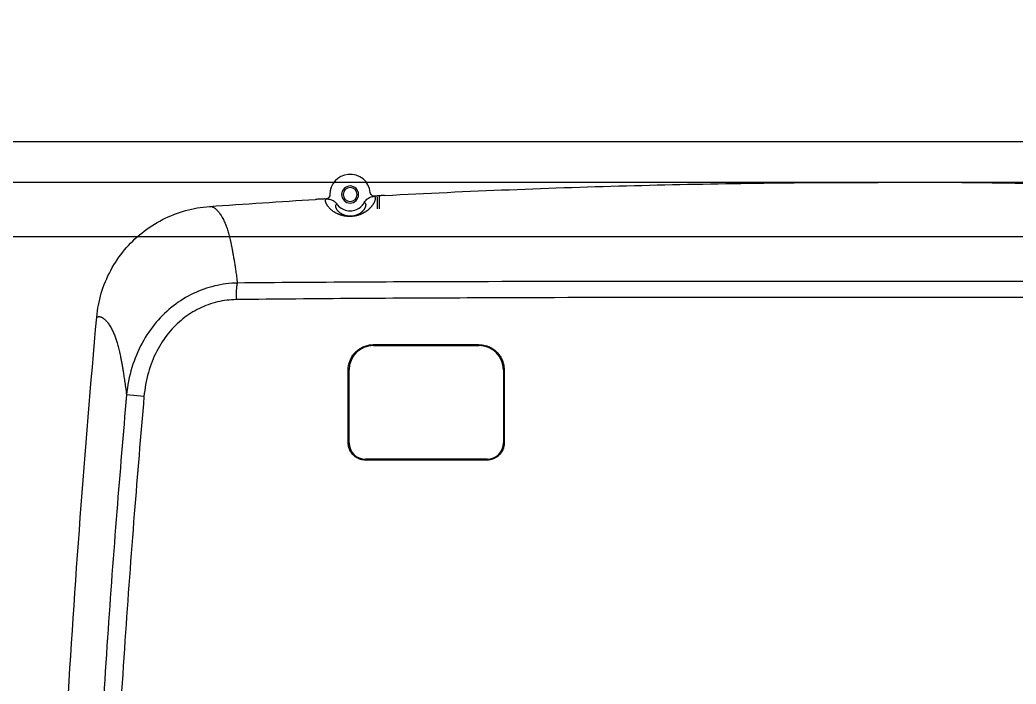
# Model space of a CAD drawing. Header units: millimetres. Extents: x 238075 to 303070, y -258150 to -205841.
# Drawn here: x 249551.3 to 249796.6, y -238874.8 to -238711.2 of the extents above; entities that cross this region are included whole.
import ezdxf

# ---------------------------------------------------------------- set-up
doc = ezdxf.new("R2010")
doc.units = ezdxf.units.MM
doc.header["$LTSCALE"] = 200
for name, color, linetype in [('L4', 4, 'Continuous'), ('아파트', 253, 'Continuous'), ('헤드반경1', 1, 'Continuous')]:
    doc.layers.add(name, color=color, linetype=linetype)

# ---------------------------------------------------------------- blocks, each defined once
blk = doc.blocks.new('A$C221D5E5E')
at = {"layer": '헤드반경1'}
blk.add_circle((0, 0), 2600, dxfattribs=at)

msp = doc.modelspace()

# ---------------------------------------------------------------- linework, layer by layer
at = {"layer": 'L4'}
for p, q in [((250822.64, -238741.22), (249402.64, -238741.22)), ((250812.64, -238751.22), (249412.64, -238751.22)), ((250787.64, -238751.22), (249437.64, -238751.22)), ((249626.78, -238755.32), (249626.7, -238755.32)), ((249627.64, -238754.22), (249627.64, -238754.32)), ((249638.66, -238754.64), (249638.58, -238754.65)), ((249638.66, -238754.63), (249638.66, -238754.62)), ((249639.34, -238757.76), (249639.34, -238754.75)), ((249639.84, -238757.78), (249639.84, -238754.72)), ((250787.64, -238764.62), (249437.64, -238764.62)), ((249638.37, -238791.19), (249664.37, -238791.19)), ((249638.39, -238791.4), (249664.39, -238791.4)), ((249632.39, -238815.4), (249632.39, -238797.4)), ((249670.39, -238797.4), (249670.39, -238815.4)), ((249581.88, -238803.94), (249577.58, -238803.56)), ((249666.37, -238819.61), (249636.37, -238819.61)), ((249666.39, -238819.4), (249636.39, -238819.4))]:
    msp.add_line(p, q, dxfattribs=at)
for points in [[(249632.15, -238749.25), (249629.59, -238749.5), (249627.64, -238751.65), (249627.64, -238754.22)], [(249637.61, -238753.74), (249637.35, -238750.99), (249634.9, -238748.98), (249632.15, -238749.25)], [(249632.64, -238752.12), (249631.48, -238752.12), (249630.54, -238753.06), (249630.54, -238754.22)], [(249632.64, -238752.52), (249631.7, -238752.52), (249630.94, -238753.28), (249630.94, -238754.22)], [(249634.74, -238754.22), (249634.74, -238753.06), (249633.8, -238752.12), (249632.64, -238752.12)], [(249634.34, -238754.22), (249634.34, -238753.28), (249633.58, -238752.52), (249632.64, -238752.52)], [(249641.13, -238754.45), (249661.62, -238753.36), (249682.12, -238752.55), (249702.63, -238752.01)], [(249702.63, -238752.01), (249722.63, -238751.49), (249742.63, -238751.22), (249762.64, -238751.22)], [(249822.65, -238752.01), (249802.65, -238751.49), (249782.64, -238751.22), (249762.64, -238751.22)], [(249625.3, -238755.35), (249625.25, -238755.36), (249625.19, -238755.36), (249625.14, -238755.36)], [(249625.45, -238755.35), (249625.4, -238755.35), (249625.35, -238755.35), (249625.3, -238755.35)], [(249625.6, -238755.36), (249625.55, -238755.35), (249625.5, -238755.35), (249625.45, -238755.35)], [(249625.75, -238755.35), (249625.7, -238755.35), (249625.65, -238755.36), (249625.6, -238755.36)], [(249626.11, -238755.33), (249625.99, -238755.34), (249625.87, -238755.34), (249625.75, -238755.35)], [(249626.6, -238755.3), (249626.44, -238755.31), (249626.28, -238755.32), (249626.11, -238755.33)], [(249626.68, -238755.39), (249626.71, -238755.36), (249626.74, -238755.34), (249626.78, -238755.32)], [(249627.17, -238755.17), (249627.03, -238755.26), (249626.86, -238755.31), (249626.7, -238755.32)], [(249626.78, -238755.32), (249627.11, -238755.3), (249627.45, -238755.33), (249627.78, -238755.43)], [(249627.51, -238754.81), (249627.43, -238754.96), (249627.31, -238755.08), (249627.17, -238755.17)], [(249627.64, -238754.32), (249627.64, -238754.49), (249627.59, -238754.66), (249627.51, -238754.81)], [(249630.54, -238754.22), (249630.54, -238755.38), (249631.48, -238756.32), (249632.64, -238756.32)], [(249630.94, -238754.22), (249630.94, -238755.16), (249631.7, -238755.92), (249632.64, -238755.92)], [(249632.64, -238756.32), (249633.8, -238756.32), (249634.74, -238755.38), (249634.74, -238754.22)], [(249632.64, -238755.92), (249633.58, -238755.92), (249634.34, -238755.16), (249634.34, -238754.22)], [(249636.75, -238755.4), (249637, -238755.18), (249637.29, -238755), (249637.61, -238754.87)], [(249637.79, -238754.21), (249637.69, -238754.07), (249637.63, -238753.91), (249637.61, -238753.74)], [(249637.61, -238754.87), (249637.92, -238754.74), (249638.25, -238754.66), (249638.58, -238754.65)], [(249638.17, -238754.54), (249638.02, -238754.47), (249637.88, -238754.35), (249637.79, -238754.21)], [(249638.66, -238754.64), (249638.5, -238754.65), (249638.32, -238754.62), (249638.17, -238754.54)], [(249638.58, -238754.65), (249638.62, -238754.66), (249638.66, -238754.68), (249638.69, -238754.7)], [(249639.16, -238754.59), (249639, -238754.6), (249638.84, -238754.61), (249638.67, -238754.61)], [(249638.69, -238754.7), (249638.71, -238754.73), (249638.74, -238754.75), (249638.76, -238754.78)], [(249638.76, -238754.78), (249638.78, -238754.81), (249638.79, -238754.85), (249638.8, -238754.88)], [(249638.8, -238754.88), (249638.82, -238754.92), (249638.83, -238754.96), (249638.83, -238755)], [(249638.83, -238755.28), (249638.83, -238755.34), (249638.82, -238755.41), (249638.8, -238755.46)], [(249638.83, -238755), (249638.84, -238755.04), (249638.84, -238755.08), (249638.84, -238755.13)], [(249638.84, -238755.13), (249638.84, -238755.18), (249638.84, -238755.23), (249638.83, -238755.28)], [(249639.52, -238754.57), (249639.4, -238754.57), (249639.28, -238754.58), (249639.16, -238754.59)], [(249639.67, -238754.56), (249639.62, -238754.56), (249639.57, -238754.56), (249639.52, -238754.57)], [(249639.81, -238754.53), (249639.76, -238754.54), (249639.72, -238754.55), (249639.67, -238754.56)], [(249639.83, -238754.53), (249639.82, -238754.53), (249639.82, -238754.53), (249639.81, -238754.53)], [(249639.98, -238754.52), (249639.93, -238754.52), (249639.88, -238754.53), (249639.83, -238754.53)], [(249640.13, -238754.51), (249640.08, -238754.51), (249640.03, -238754.51), (249639.98, -238754.52)], [(249640.28, -238754.5), (249640.23, -238754.5), (249640.18, -238754.51), (249640.13, -238754.51)], [(249640.64, -238754.48), (249640.52, -238754.49), (249640.4, -238754.49), (249640.28, -238754.5)], [(249641.13, -238754.45), (249640.97, -238754.46), (249640.8, -238754.47), (249640.64, -238754.48)], [(249592.09, -238758.18), (249594.02, -238757.64), (249595.99, -238757.3), (249597.98, -238757.16)], [(249597.98, -238757.16), (249606.7, -238756.53), (249615.42, -238755.95), (249624.14, -238755.42)], [(249597.98, -238757.16), (249598.03, -238757.15), (249598.08, -238757.15), (249598.13, -238757.15)], [(249598.13, -238757.15), (249598.18, -238757.15), (249598.23, -238757.15), (249598.28, -238757.15)], [(249598.28, -238757.15), (249598.33, -238757.15), (249598.38, -238757.16), (249598.44, -238757.16)], [(249598.44, -238757.16), (249598.49, -238757.17), (249598.55, -238757.18), (249598.6, -238757.2)], [(249598.6, -238757.2), (249598.64, -238757.21), (249598.67, -238757.22), (249598.7, -238757.23)], [(249598.7, -238757.23), (249598.73, -238757.24), (249598.77, -238757.26), (249598.8, -238757.27)], [(249598.8, -238757.27), (249598.84, -238757.29), (249598.88, -238757.31), (249598.92, -238757.33)], [(249598.92, -238757.33), (249598.97, -238757.36), (249599.02, -238757.38), (249599.07, -238757.41)], [(249599.07, -238757.41), (249599.13, -238757.45), (249599.18, -238757.49), (249599.24, -238757.53)], [(249599.24, -238757.53), (249599.31, -238757.58), (249599.38, -238757.64), (249599.45, -238757.69)], [(249599.45, -238757.69), (249599.53, -238757.76), (249599.6, -238757.83), (249599.68, -238757.9)], [(249624.63, -238755.39), (249624.47, -238755.4), (249624.31, -238755.41), (249624.14, -238755.42)], [(249625, -238755.37), (249624.88, -238755.38), (249624.75, -238755.39), (249624.63, -238755.39)], [(249625.14, -238755.36), (249625.1, -238755.36), (249625.05, -238755.37), (249625, -238755.37)], [(249626.57, -238755.76), (249626.57, -238755.71), (249626.57, -238755.66), (249626.58, -238755.62)], [(249626.59, -238755.93), (249626.58, -238755.87), (249626.58, -238755.82), (249626.57, -238755.76)], [(249626.58, -238755.62), (249626.58, -238755.57), (249626.6, -238755.53), (249626.61, -238755.49)], [(249626.64, -238756.11), (249626.62, -238756.05), (249626.6, -238755.99), (249626.59, -238755.93)], [(249626.61, -238755.49), (249626.63, -238755.45), (249626.65, -238755.42), (249626.68, -238755.39)], [(249626.71, -238756.3), (249626.68, -238756.23), (249626.66, -238756.17), (249626.64, -238756.11)], [(249626.79, -238756.49), (249626.76, -238756.43), (249626.73, -238756.36), (249626.71, -238756.3)], [(249626.9, -238756.7), (249626.86, -238756.63), (249626.83, -238756.56), (249626.79, -238756.49)], [(249627.02, -238756.9), (249626.98, -238756.83), (249626.94, -238756.76), (249626.9, -238756.7)], [(249627.16, -238757.09), (249627.11, -238757.03), (249627.07, -238756.96), (249627.02, -238756.9)], [(249627.3, -238757.28), (249627.25, -238757.22), (249627.2, -238757.15), (249627.16, -238757.09)], [(249627.46, -238757.46), (249627.4, -238757.4), (249627.35, -238757.34), (249627.3, -238757.28)], [(249627.62, -238757.64), (249627.56, -238757.58), (249627.51, -238757.52), (249627.46, -238757.46)], [(249627.79, -238757.8), (249627.73, -238757.75), (249627.68, -238757.69), (249627.62, -238757.64)], [(249627.78, -238755.43), (249628.1, -238755.52), (249628.41, -238755.67), (249628.69, -238755.86)], [(249627.96, -238757.96), (249627.9, -238757.91), (249627.85, -238757.86), (249627.79, -238757.8)], [(249628.69, -238755.86), (249628.96, -238756.05), (249629.2, -238756.29), (249629.39, -238756.56)], [(249629.11, -238757.04), (249629.12, -238757), (249629.12, -238756.96), (249629.13, -238756.93)], [(249629.12, -238757.17), (249629.11, -238757.13), (249629.11, -238757.09), (249629.11, -238757.04)], [(249629.14, -238757.31), (249629.13, -238757.26), (249629.12, -238757.22), (249629.12, -238757.17)], [(249629.13, -238756.93), (249629.14, -238756.89), (249629.15, -238756.85), (249629.16, -238756.82)], [(249629.17, -238757.44), (249629.16, -238757.4), (249629.14, -238757.35), (249629.14, -238757.31)], [(249629.16, -238756.82), (249629.18, -238756.78), (249629.19, -238756.75), (249629.22, -238756.72)], [(249629.22, -238757.58), (249629.2, -238757.54), (249629.18, -238757.49), (249629.17, -238757.44)], [(249629.22, -238756.72), (249629.24, -238756.69), (249629.26, -238756.66), (249629.29, -238756.63)], [(249629.28, -238757.72), (249629.26, -238757.67), (249629.24, -238757.63), (249629.22, -238757.58)], [(249629.35, -238757.85), (249629.32, -238757.81), (249629.3, -238757.76), (249629.28, -238757.72)], [(249629.29, -238756.63), (249629.32, -238756.6), (249629.36, -238756.58), (249629.39, -238756.56)], [(249629.39, -238756.56), (249629.52, -238756.73), (249629.66, -238756.9), (249629.81, -238757.05)], [(249629.81, -238757.05), (249630.18, -238757.42), (249630.62, -238757.72), (249631.11, -238757.92)], [(249634.17, -238757.92), (249634.65, -238757.72), (249635.1, -238757.42), (249635.47, -238757.05)], [(249635.47, -238757.05), (249635.73, -238756.79), (249635.95, -238756.49), (249636.13, -238756.18)], [(249636.15, -238757.78), (249636.13, -238757.82), (249636.1, -238757.86), (249636.07, -238757.9)], [(249636.13, -238756.18), (249636.29, -238755.89), (249636.5, -238755.62), (249636.75, -238755.4)], [(249636.13, -238756.18), (249636.16, -238756.19), (249636.2, -238756.21), (249636.23, -238756.23)], [(249636.22, -238757.65), (249636.2, -238757.69), (249636.18, -238757.74), (249636.15, -238757.78)], [(249636.29, -238757.52), (249636.27, -238757.56), (249636.25, -238757.61), (249636.22, -238757.65)], [(249636.23, -238756.23), (249636.26, -238756.25), (249636.29, -238756.27), (249636.31, -238756.3)], [(249636.35, -238757.38), (249636.33, -238757.43), (249636.31, -238757.47), (249636.29, -238757.52)], [(249636.31, -238756.3), (249636.33, -238756.32), (249636.35, -238756.35), (249636.37, -238756.38)], [(249636.4, -238757.24), (249636.38, -238757.28), (249636.37, -238757.33), (249636.35, -238757.38)], [(249636.37, -238756.38), (249636.39, -238756.4), (249636.4, -238756.43), (249636.41, -238756.46)], [(249636.44, -238757.08), (249636.43, -238757.13), (249636.41, -238757.18), (249636.4, -238757.24)], [(249636.41, -238756.46), (249636.43, -238756.49), (249636.44, -238756.52), (249636.45, -238756.55)], [(249636.46, -238756.93), (249636.46, -238756.98), (249636.45, -238757.03), (249636.44, -238757.08)], [(249636.45, -238756.55), (249636.45, -238756.59), (249636.46, -238756.63), (249636.47, -238756.66)], [(249636.47, -238756.79), (249636.47, -238756.83), (249636.47, -238756.88), (249636.46, -238756.93)], [(249636.47, -238756.66), (249636.47, -238756.7), (249636.47, -238756.75), (249636.47, -238756.79)], [(249637.36, -238757.76), (249637.31, -238757.81), (249637.26, -238757.85), (249637.21, -238757.9)], [(249637.51, -238757.61), (249637.46, -238757.66), (249637.41, -238757.71), (249637.36, -238757.76)], [(249637.66, -238757.46), (249637.61, -238757.51), (249637.56, -238757.56), (249637.51, -238757.61)], [(249637.81, -238757.29), (249637.76, -238757.35), (249637.71, -238757.4), (249637.66, -238757.46)], [(249637.95, -238757.12), (249637.91, -238757.17), (249637.86, -238757.23), (249637.81, -238757.29)], [(249638.1, -238756.93), (249638.05, -238756.99), (249638, -238757.06), (249637.95, -238757.12)], [(249638.23, -238756.74), (249638.19, -238756.81), (249638.14, -238756.87), (249638.1, -238756.93)], [(249638.35, -238756.54), (249638.31, -238756.61), (249638.27, -238756.68), (249638.23, -238756.74)], [(249638.47, -238756.34), (249638.43, -238756.41), (249638.39, -238756.48), (249638.35, -238756.54)], [(249638.58, -238756.12), (249638.54, -238756.2), (249638.51, -238756.27), (249638.47, -238756.34)], [(249638.67, -238755.9), (249638.64, -238755.97), (249638.61, -238756.05), (249638.58, -238756.12)], [(249638.75, -238755.67), (249638.73, -238755.75), (249638.7, -238755.82), (249638.67, -238755.9)], [(249638.8, -238755.46), (249638.79, -238755.53), (249638.77, -238755.6), (249638.75, -238755.67)], [(249586.42, -238760.4), (249588.23, -238759.47), (249590.13, -238758.72), (249592.09, -238758.18)], [(249599.68, -238757.9), (249599.76, -238757.98), (249599.85, -238758.07), (249599.93, -238758.15)], [(249599.93, -238758.15), (249600.01, -238758.25), (249600.1, -238758.34), (249600.18, -238758.44)], [(249600.18, -238758.44), (249600.27, -238758.54), (249600.36, -238758.65), (249600.44, -238758.76)], [(249600.44, -238758.76), (249600.54, -238758.89), (249600.63, -238759.01), (249600.71, -238759.14)], [(249600.71, -238759.14), (249600.81, -238759.29), (249600.91, -238759.44), (249601, -238759.59)], [(249601, -238759.59), (249601.1, -238759.76), (249601.2, -238759.94), (249601.29, -238760.11)], [(249601.29, -238760.11), (249601.39, -238760.29), (249601.48, -238760.48), (249601.57, -238760.66)], [(249628.14, -238758.11), (249628.08, -238758.06), (249628.02, -238758.01), (249627.96, -238757.96)], [(249628.32, -238758.25), (249628.26, -238758.21), (249628.2, -238758.16), (249628.14, -238758.11)], [(249628.5, -238758.38), (249628.44, -238758.34), (249628.38, -238758.3), (249628.32, -238758.25)], [(249628.69, -238758.51), (249628.63, -238758.47), (249628.57, -238758.43), (249628.5, -238758.38)], [(249628.87, -238758.62), (249628.81, -238758.59), (249628.75, -238758.55), (249628.69, -238758.51)], [(249629.06, -238758.73), (249628.99, -238758.7), (249628.93, -238758.66), (249628.87, -238758.62)], [(249629.24, -238758.83), (249629.18, -238758.8), (249629.12, -238758.76), (249629.06, -238758.73)], [(249629.43, -238758.92), (249629.36, -238758.89), (249629.3, -238758.86), (249629.24, -238758.83)], [(249629.43, -238757.98), (249629.4, -238757.94), (249629.37, -238757.89), (249629.35, -238757.85)], [(249629.51, -238758.1), (249629.48, -238758.06), (249629.45, -238758.02), (249629.43, -238757.98)], [(249629.61, -238759.01), (249629.55, -238758.98), (249629.49, -238758.95), (249629.43, -238758.92)], [(249629.61, -238758.22), (249629.57, -238758.18), (249629.54, -238758.14), (249629.51, -238758.1)], [(249629.71, -238758.34), (249629.67, -238758.3), (249629.64, -238758.26), (249629.61, -238758.22)], [(249629.8, -238759.09), (249629.74, -238759.06), (249629.68, -238759.04), (249629.61, -238759.01)], [(249629.81, -238758.45), (249629.77, -238758.41), (249629.74, -238758.37), (249629.71, -238758.34)], [(249630, -238759.17), (249629.93, -238759.14), (249629.87, -238759.12), (249629.8, -238759.09)], [(249629.92, -238758.55), (249629.88, -238758.51), (249629.84, -238758.48), (249629.81, -238758.45)], [(249630.02, -238758.64), (249629.99, -238758.61), (249629.95, -238758.58), (249629.92, -238758.55)], [(249630.2, -238759.24), (249630.13, -238759.22), (249630.06, -238759.19), (249630, -238759.17)], [(249630.14, -238758.73), (249630.1, -238758.7), (249630.06, -238758.67), (249630.02, -238758.64)], [(249630.25, -238758.82), (249630.21, -238758.79), (249630.17, -238758.76), (249630.14, -238758.73)], [(249630.4, -238759.3), (249630.33, -238759.28), (249630.26, -238759.26), (249630.2, -238759.24)], [(249630.36, -238758.9), (249630.32, -238758.87), (249630.29, -238758.84), (249630.25, -238758.82)], [(249630.48, -238758.97), (249630.44, -238758.94), (249630.4, -238758.92), (249630.36, -238758.9)], [(249630.6, -238759.36), (249630.53, -238759.34), (249630.46, -238759.32), (249630.4, -238759.3)], [(249630.59, -238759.04), (249630.55, -238759.01), (249630.51, -238758.99), (249630.48, -238758.97)], [(249630.7, -238759.1), (249630.67, -238759.08), (249630.63, -238759.06), (249630.59, -238759.04)], [(249630.8, -238759.41), (249630.73, -238759.4), (249630.66, -238759.38), (249630.6, -238759.36)], [(249630.82, -238759.16), (249630.78, -238759.14), (249630.74, -238759.12), (249630.7, -238759.1)], [(249631, -238759.46), (249630.93, -238759.45), (249630.86, -238759.43), (249630.8, -238759.41)], [(249630.94, -238759.21), (249630.9, -238759.19), (249630.86, -238759.18), (249630.82, -238759.16)], [(249631.06, -238759.26), (249631.02, -238759.25), (249630.98, -238759.23), (249630.94, -238759.21)], [(249631.19, -238759.5), (249631.13, -238759.49), (249631.06, -238759.47), (249631, -238759.46)], [(249631.19, -238759.31), (249631.15, -238759.3), (249631.1, -238759.28), (249631.06, -238759.26)], [(249631.11, -238757.92), (249631.59, -238758.12), (249632.11, -238758.22), (249632.64, -238758.22)], [(249631.32, -238759.36), (249631.27, -238759.34), (249631.23, -238759.33), (249631.19, -238759.31)], [(249631.39, -238759.53), (249631.32, -238759.52), (249631.26, -238759.51), (249631.19, -238759.5)], [(249631.44, -238759.4), (249631.4, -238759.38), (249631.36, -238759.37), (249631.32, -238759.36)], [(249631.58, -238759.56), (249631.52, -238759.55), (249631.45, -238759.54), (249631.39, -238759.53)], [(249631.57, -238759.43), (249631.53, -238759.42), (249631.49, -238759.41), (249631.44, -238759.4)], [(249631.7, -238759.46), (249631.65, -238759.45), (249631.61, -238759.44), (249631.57, -238759.43)], [(249631.78, -238759.59), (249631.71, -238759.58), (249631.65, -238759.57), (249631.58, -238759.56)], [(249631.82, -238759.49), (249631.78, -238759.48), (249631.74, -238759.47), (249631.7, -238759.46)], [(249631.97, -238759.6), (249631.9, -238759.6), (249631.84, -238759.59), (249631.78, -238759.59)], [(249631.95, -238759.52), (249631.9, -238759.51), (249631.86, -238759.5), (249631.82, -238759.49)], [(249632.07, -238759.53), (249632.03, -238759.53), (249631.99, -238759.52), (249631.95, -238759.52)], [(249632.16, -238759.62), (249632.1, -238759.61), (249632.03, -238759.61), (249631.97, -238759.6)], [(249632.19, -238759.55), (249632.15, -238759.55), (249632.11, -238759.54), (249632.07, -238759.53)], [(249632.35, -238759.62), (249632.29, -238759.62), (249632.22, -238759.62), (249632.16, -238759.62)], [(249632.32, -238759.56), (249632.28, -238759.56), (249632.24, -238759.56), (249632.19, -238759.55)], [(249632.44, -238759.57), (249632.4, -238759.57), (249632.36, -238759.57), (249632.32, -238759.56)], [(249632.54, -238759.62), (249632.48, -238759.63), (249632.41, -238759.62), (249632.35, -238759.62)], [(249632.56, -238759.58), (249632.52, -238759.58), (249632.48, -238759.57), (249632.44, -238759.57)], [(249632.72, -238759.62), (249632.66, -238759.62), (249632.6, -238759.62), (249632.54, -238759.62)], [(249632.68, -238759.58), (249632.64, -238759.58), (249632.6, -238759.58), (249632.56, -238759.58)], [(249632.64, -238758.22), (249633.16, -238758.22), (249633.68, -238758.12), (249634.17, -238757.92)], [(249632.8, -238759.58), (249632.76, -238759.58), (249632.72, -238759.58), (249632.68, -238759.58)], [(249632.9, -238759.62), (249632.84, -238759.62), (249632.78, -238759.62), (249632.72, -238759.62)], [(249632.91, -238759.57), (249632.87, -238759.58), (249632.84, -238759.58), (249632.8, -238759.58)], [(249633.06, -238759.61), (249633, -238759.61), (249632.95, -238759.61), (249632.9, -238759.62)], [(249633.01, -238759.57), (249632.98, -238759.57), (249632.94, -238759.57), (249632.91, -238759.57)], [(249633.11, -238759.56), (249633.08, -238759.56), (249633.05, -238759.56), (249633.01, -238759.57)], [(249633.21, -238759.59), (249633.16, -238759.6), (249633.11, -238759.6), (249633.06, -238759.61)], [(249633.2, -238759.55), (249633.17, -238759.55), (249633.14, -238759.56), (249633.11, -238759.56)], [(249633.29, -238759.54), (249633.26, -238759.54), (249633.23, -238759.55), (249633.2, -238759.55)], [(249633.35, -238759.58), (249633.3, -238759.58), (249633.25, -238759.59), (249633.21, -238759.59)], [(249633.38, -238759.52), (249633.35, -238759.53), (249633.32, -238759.53), (249633.29, -238759.54)], [(249633.48, -238759.56), (249633.44, -238759.57), (249633.39, -238759.57), (249633.35, -238759.58)], [(249633.47, -238759.51), (249633.44, -238759.51), (249633.41, -238759.52), (249633.38, -238759.52)], [(249633.57, -238759.49), (249633.53, -238759.5), (249633.5, -238759.5), (249633.47, -238759.51)], [(249633.63, -238759.54), (249633.58, -238759.55), (249633.53, -238759.56), (249633.48, -238759.56)], [(249633.66, -238759.47), (249633.63, -238759.48), (249633.6, -238759.48), (249633.57, -238759.49)], [(249633.77, -238759.52), (249633.72, -238759.53), (249633.67, -238759.53), (249633.63, -238759.54)], [(249633.76, -238759.45), (249633.73, -238759.46), (249633.69, -238759.46), (249633.66, -238759.47)], [(249633.85, -238759.42), (249633.82, -238759.43), (249633.79, -238759.44), (249633.76, -238759.45)], [(249633.92, -238759.49), (249633.87, -238759.5), (249633.82, -238759.51), (249633.77, -238759.52)], [(249633.95, -238759.4), (249633.92, -238759.41), (249633.89, -238759.41), (249633.85, -238759.42)], [(249634.07, -238759.46), (249634.02, -238759.47), (249633.97, -238759.48), (249633.92, -238759.49)], [(249634.04, -238759.37), (249634.01, -238759.38), (249633.98, -238759.39), (249633.95, -238759.4)], [(249634.13, -238759.34), (249634.1, -238759.35), (249634.07, -238759.36), (249634.04, -238759.37)], [(249634.22, -238759.43), (249634.17, -238759.44), (249634.12, -238759.45), (249634.07, -238759.46)], [(249634.22, -238759.3), (249634.19, -238759.31), (249634.16, -238759.33), (249634.13, -238759.34)], [(249634.31, -238759.27), (249634.28, -238759.28), (249634.25, -238759.29), (249634.22, -238759.3)], [(249634.37, -238759.39), (249634.32, -238759.4), (249634.27, -238759.41), (249634.22, -238759.43)], [(249634.4, -238759.23), (249634.37, -238759.25), (249634.34, -238759.26), (249634.31, -238759.27)], [(249634.52, -238759.35), (249634.47, -238759.36), (249634.42, -238759.38), (249634.37, -238759.39)], [(249634.49, -238759.2), (249634.46, -238759.21), (249634.43, -238759.22), (249634.4, -238759.23)], [(249634.57, -238759.16), (249634.54, -238759.17), (249634.51, -238759.18), (249634.49, -238759.2)], [(249634.66, -238759.3), (249634.62, -238759.32), (249634.57, -238759.33), (249634.52, -238759.35)], [(249634.65, -238759.12), (249634.62, -238759.13), (249634.6, -238759.15), (249634.57, -238759.16)], [(249634.74, -238759.07), (249634.71, -238759.09), (249634.68, -238759.1), (249634.65, -238759.12)], [(249634.81, -238759.26), (249634.76, -238759.27), (249634.71, -238759.29), (249634.66, -238759.3)], [(249634.82, -238759.03), (249634.79, -238759.04), (249634.76, -238759.06), (249634.74, -238759.07)], [(249634.95, -238759.21), (249634.9, -238759.23), (249634.86, -238759.24), (249634.81, -238759.26)], [(249634.91, -238758.98), (249634.88, -238759), (249634.85, -238759.01), (249634.82, -238759.03)], [(249634.99, -238758.92), (249634.96, -238758.94), (249634.94, -238758.96), (249634.91, -238758.98)], [(249635.09, -238759.16), (249635.04, -238759.18), (249635, -238759.19), (249634.95, -238759.21)], [(249635.08, -238758.87), (249635.05, -238758.89), (249635.02, -238758.91), (249634.99, -238758.92)], [(249635.17, -238758.81), (249635.14, -238758.83), (249635.11, -238758.85), (249635.08, -238758.87)], [(249635.23, -238759.11), (249635.18, -238759.12), (249635.14, -238759.14), (249635.09, -238759.16)], [(249635.26, -238758.74), (249635.23, -238758.76), (249635.2, -238758.78), (249635.17, -238758.81)], [(249635.36, -238759.05), (249635.32, -238759.07), (249635.27, -238759.09), (249635.23, -238759.11)], [(249635.36, -238758.67), (249635.33, -238758.69), (249635.29, -238758.72), (249635.26, -238758.74)], [(249635.45, -238758.59), (249635.42, -238758.62), (249635.39, -238758.64), (249635.36, -238758.67)], [(249635.5, -238758.99), (249635.45, -238759.01), (249635.41, -238759.03), (249635.36, -238759.05)], [(249635.54, -238758.51), (249635.51, -238758.54), (249635.48, -238758.57), (249635.45, -238758.59)], [(249635.63, -238758.93), (249635.58, -238758.95), (249635.54, -238758.97), (249635.5, -238758.99)], [(249635.63, -238758.42), (249635.6, -238758.45), (249635.57, -238758.48), (249635.54, -238758.51)], [(249635.72, -238758.33), (249635.69, -238758.36), (249635.66, -238758.39), (249635.63, -238758.42)], [(249635.76, -238758.87), (249635.72, -238758.89), (249635.67, -238758.91), (249635.63, -238758.93)], [(249635.81, -238758.23), (249635.78, -238758.27), (249635.75, -238758.3), (249635.72, -238758.33)], [(249635.9, -238758.8), (249635.85, -238758.82), (249635.81, -238758.84), (249635.76, -238758.87)], [(249635.9, -238758.13), (249635.87, -238758.16), (249635.84, -238758.2), (249635.81, -238758.23)], [(249635.99, -238758.02), (249635.96, -238758.06), (249635.93, -238758.09), (249635.9, -238758.13)], [(249636.03, -238758.72), (249635.99, -238758.75), (249635.94, -238758.77), (249635.9, -238758.8)], [(249636.07, -238757.9), (249636.05, -238757.94), (249636.02, -238757.98), (249635.99, -238758.02)], [(249636.17, -238758.64), (249636.13, -238758.67), (249636.08, -238758.7), (249636.03, -238758.72)], [(249636.32, -238758.56), (249636.27, -238758.59), (249636.22, -238758.61), (249636.17, -238758.64)], [(249636.46, -238758.46), (249636.41, -238758.5), (249636.36, -238758.53), (249636.32, -238758.56)], [(249636.61, -238758.37), (249636.56, -238758.4), (249636.51, -238758.43), (249636.46, -238758.46)], [(249636.76, -238758.26), (249636.71, -238758.29), (249636.66, -238758.33), (249636.61, -238758.37)], [(249636.91, -238758.15), (249636.86, -238758.18), (249636.81, -238758.22), (249636.76, -238758.26)], [(249637.06, -238758.03), (249637.01, -238758.07), (249636.96, -238758.11), (249636.91, -238758.15)], [(249637.21, -238757.9), (249637.16, -238757.94), (249637.11, -238757.98), (249637.06, -238758.03)], [(249581.34, -238763.7), (249582.92, -238762.43), (249584.62, -238761.32), (249586.42, -238760.4)], [(249601.57, -238760.66), (249601.65, -238760.85), (249601.74, -238761.03), (249601.82, -238761.22)], [(249601.82, -238761.22), (249601.89, -238761.41), (249601.97, -238761.59), (249602.04, -238761.78)], [(249602.04, -238761.78), (249602.11, -238761.96), (249602.18, -238762.14), (249602.24, -238762.33)], [(249602.24, -238762.33), (249602.3, -238762.51), (249602.36, -238762.69), (249602.42, -238762.88)], [(249577.09, -238767.87), (249578.36, -238766.34), (249579.79, -238764.94), (249581.34, -238763.7)], [(249602.42, -238762.88), (249602.48, -238763.07), (249602.54, -238763.26), (249602.6, -238763.45)], [(249602.6, -238763.45), (249602.66, -238763.65), (249602.71, -238763.85), (249602.77, -238764.05)], [(249602.77, -238764.05), (249602.83, -238764.27), (249602.88, -238764.49), (249602.94, -238764.71)], [(249602.94, -238764.71), (249603, -238764.94), (249603.06, -238765.18), (249603.11, -238765.41)], [(249603.11, -238765.41), (249603.17, -238765.66), (249603.23, -238765.92), (249603.28, -238766.17)], [(249603.28, -238766.17), (249603.34, -238766.44), (249603.4, -238766.71), (249603.45, -238766.98)], [(249603.45, -238766.98), (249603.51, -238767.27), (249603.57, -238767.56), (249603.62, -238767.85)], [(249573.7, -238772.89), (249574.65, -238771.11), (249575.79, -238769.42), (249577.09, -238767.87)], [(249603.62, -238767.85), (249603.68, -238768.16), (249603.74, -238768.48), (249603.79, -238768.79)], [(249603.79, -238768.79), (249603.85, -238769.11), (249603.91, -238769.44), (249603.96, -238769.77)], [(249603.96, -238769.77), (249604.02, -238770.12), (249604.08, -238770.46), (249604.13, -238770.8)], [(249604.13, -238770.8), (249604.19, -238771.17), (249604.24, -238771.53), (249604.3, -238771.9)], [(249604.3, -238771.9), (249604.36, -238772.3), (249604.42, -238772.7), (249604.48, -238773.1)], [(249571.37, -238778.52), (249571.96, -238776.57), (249572.73, -238774.68), (249573.7, -238772.89)], [(249604.48, -238773.1), (249604.54, -238773.55), (249604.61, -238774), (249604.67, -238774.46)], [(249604.67, -238774.46), (249604.74, -238774.98), (249604.81, -238775.5), (249604.88, -238776.02)], [(249599.29, -238776.74), (249597.47, -238777.17), (249595.69, -238777.8), (249594, -238778.61)], [(249604.88, -238776.02), (249603, -238776.06), (249601.12, -238776.3), (249599.29, -238776.74)], [(249604.65, -238778.46), (249604.67, -238777.99), (249604.7, -238777.52), (249604.74, -238777.05)], [(249604.74, -238777.05), (249604.77, -238776.7), (249604.81, -238776.36), (249604.88, -238776.02)], [(249663.48, -238775.69), (249643.95, -238775.74), (249624.41, -238775.83), (249604.88, -238776.02)], [(249715.88, -238775.61), (249698.41, -238775.62), (249680.95, -238775.64), (249663.48, -238775.69)], [(249762.64, -238775.6), (249747.05, -238775.6), (249731.47, -238775.6), (249715.88, -238775.61)], [(249809.4, -238775.61), (249793.81, -238775.6), (249778.22, -238775.6), (249762.64, -238775.6)], [(249570.25, -238784.39), (249570.43, -238782.4), (249570.81, -238780.43), (249571.37, -238778.52)], [(249594, -238778.61), (249592.29, -238779.44), (249590.66, -238780.44), (249589.16, -238781.61)], [(249604.63, -238780.1), (249604.63, -238779.55), (249604.63, -238779.01), (249604.65, -238778.46)], [(249663.32, -238779.69), (249643.76, -238779.76), (249624.19, -238779.88), (249604.63, -238780.1)], [(249715.8, -238779.57), (249698.31, -238779.59), (249680.81, -238779.62), (249663.32, -238779.69)], [(249762.64, -238779.55), (249747.03, -238779.55), (249731.41, -238779.55), (249715.8, -238779.57)], [(249809.47, -238779.57), (249793.86, -238779.55), (249778.25, -238779.55), (249762.64, -238779.55)], [(249589.16, -238781.61), (249587.6, -238782.81), (249586.18, -238784.18), (249584.91, -238785.68)], [(249595.53, -238782.26), (249594.09, -238782.97), (249592.73, -238783.83), (249591.48, -238784.83)], [(249599.95, -238780.68), (249598.42, -238781.04), (249596.94, -238781.57), (249595.53, -238782.26)], [(249604.63, -238780.1), (249603.06, -238780.12), (249601.48, -238780.31), (249599.95, -238780.68)], [(249562.9, -238883.25), (249564.83, -238850.26), (249567.28, -238817.3), (249570.25, -238784.39)], [(249570.25, -238784.39), (249570.3, -238784.37), (249570.35, -238784.36), (249570.41, -238784.34)], [(249570.41, -238784.34), (249570.46, -238784.33), (249570.51, -238784.32), (249570.56, -238784.31)], [(249570.56, -238784.31), (249570.61, -238784.3), (249570.67, -238784.29), (249570.72, -238784.29)], [(249570.72, -238784.29), (249570.78, -238784.28), (249570.83, -238784.28), (249570.89, -238784.28)], [(249570.89, -238784.28), (249570.92, -238784.29), (249570.95, -238784.29), (249570.99, -238784.29)], [(249570.99, -238784.29), (249571.02, -238784.3), (249571.06, -238784.31), (249571.09, -238784.31)], [(249571.09, -238784.31), (249571.13, -238784.32), (249571.17, -238784.34), (249571.21, -238784.35)], [(249571.21, -238784.35), (249571.26, -238784.37), (249571.31, -238784.38), (249571.36, -238784.41)], [(249571.36, -238784.41), (249571.42, -238784.43), (249571.48, -238784.46), (249571.54, -238784.49)], [(249571.54, -238784.49), (249571.61, -238784.53), (249571.68, -238784.58), (249571.75, -238784.62)], [(249571.75, -238784.62), (249571.83, -238784.68), (249571.91, -238784.74), (249571.99, -238784.8)], [(249571.99, -238784.8), (249572.07, -238784.87), (249572.16, -238784.94), (249572.24, -238785.02)], [(249572.24, -238785.02), (249572.33, -238785.1), (249572.42, -238785.19), (249572.5, -238785.28)], [(249572.5, -238785.28), (249572.6, -238785.37), (249572.68, -238785.47), (249572.77, -238785.57)], [(249572.77, -238785.57), (249572.87, -238785.69), (249572.96, -238785.8), (249573.05, -238785.92)], [(249573.05, -238785.92), (249573.15, -238786.05), (249573.24, -238786.19), (249573.34, -238786.33)], [(249573.34, -238786.33), (249573.44, -238786.49), (249573.54, -238786.64), (249573.63, -238786.8)], [(249573.63, -238786.8), (249573.73, -238786.96), (249573.82, -238787.13), (249573.91, -238787.3)], [(249584.91, -238785.68), (249583.57, -238787.26), (249582.41, -238788.98), (249581.42, -238790.8)], [(249591.48, -238784.83), (249590.18, -238785.87), (249588.99, -238787.06), (249587.94, -238788.35)], [(249573.91, -238787.3), (249574, -238787.46), (249574.08, -238787.63), (249574.16, -238787.8)], [(249574.16, -238787.8), (249574.24, -238787.96), (249574.31, -238788.12), (249574.39, -238788.29)], [(249574.39, -238788.29), (249574.45, -238788.45), (249574.52, -238788.61), (249574.58, -238788.77)], [(249574.58, -238788.77), (249574.65, -238788.92), (249574.71, -238789.08), (249574.77, -238789.24)], [(249574.77, -238789.24), (249574.82, -238789.4), (249574.88, -238789.56), (249574.94, -238789.72)], [(249587.94, -238788.35), (249586.82, -238789.72), (249585.85, -238791.21), (249585.04, -238792.78)], [(249574.94, -238789.72), (249574.99, -238789.89), (249575.05, -238790.06), (249575.1, -238790.23)], [(249575.1, -238790.23), (249575.16, -238790.41), (249575.22, -238790.59), (249575.27, -238790.77)], [(249575.27, -238790.77), (249575.33, -238790.97), (249575.38, -238791.16), (249575.44, -238791.36)], [(249575.44, -238791.36), (249575.49, -238791.56), (249575.55, -238791.77), (249575.6, -238791.98)], [(249575.6, -238791.98), (249575.66, -238792.2), (249575.71, -238792.42), (249575.77, -238792.64)], [(249581.42, -238790.8), (249580.38, -238792.71), (249579.55, -238794.73), (249578.92, -238796.81)], [(249638.39, -238791.4), (249635.07, -238791.4), (249632.39, -238794.09), (249632.39, -238797.4)], [(249634.19, -238792.82), (249634.52, -238792.52), (249634.88, -238792.25), (249635.27, -238792.03)], [(249635.27, -238792.03), (249635.62, -238791.83), (249635.98, -238791.66), (249636.36, -238791.53)], [(249636.36, -238791.53), (249636.7, -238791.41), (249637.05, -238791.33), (249637.4, -238791.27)], [(249637.4, -238791.27), (249637.72, -238791.22), (249638.05, -238791.19), (249638.37, -238791.19)], [(249638.37, -238791.3), (249638.37, -238791.34), (249638.35, -238791.4), (249638.39, -238791.4)], [(249638.37, -238791.19), (249638.37, -238791.23), (249638.38, -238791.25), (249638.37, -238791.3)], [(249664.38, -238791.3), (249664.37, -238791.34), (249664.35, -238791.4), (249664.39, -238791.4)], [(249664.37, -238791.19), (249664.9, -238791.19), (249665.42, -238791.26), (249665.93, -238791.39)], [(249664.37, -238791.19), (249664.37, -238791.23), (249664.38, -238791.25), (249664.38, -238791.3)], [(249670.39, -238797.4), (249670.39, -238794.09), (249667.7, -238791.4), (249664.39, -238791.4)], [(249665.93, -238791.39), (249666.39, -238791.51), (249666.84, -238791.68), (249667.26, -238791.91)], [(249667.26, -238791.91), (249667.64, -238792.1), (249667.99, -238792.34), (249668.32, -238792.61)], [(249575.77, -238792.64), (249575.82, -238792.88), (249575.87, -238793.11), (249575.93, -238793.35)], [(249575.93, -238793.35), (249575.98, -238793.6), (249576.03, -238793.85), (249576.09, -238794.1)], [(249576.09, -238794.1), (249576.14, -238794.36), (249576.19, -238794.62), (249576.24, -238794.89)], [(249585.04, -238792.78), (249584.17, -238794.46), (249583.49, -238796.22), (249582.97, -238798.03)], [(249632.47, -238795.5), (249632.64, -238794.96), (249632.89, -238794.44), (249633.21, -238793.96)], [(249633.21, -238793.96), (249633.49, -238793.54), (249633.82, -238793.16), (249634.19, -238792.82)], [(249668.32, -238792.61), (249668.62, -238792.86), (249668.89, -238793.13), (249669.13, -238793.42)], [(249669.13, -238793.42), (249669.35, -238793.69), (249669.55, -238793.97), (249669.73, -238794.27)], [(249669.73, -238794.27), (249669.89, -238794.54), (249670.02, -238794.82), (249670.14, -238795.11)], [(249576.24, -238794.89), (249576.3, -238795.16), (249576.35, -238795.44), (249576.4, -238795.72)], [(249576.4, -238795.72), (249576.45, -238796.02), (249576.51, -238796.32), (249576.56, -238796.62)], [(249576.56, -238796.62), (249576.61, -238796.95), (249576.67, -238797.28), (249576.72, -238797.62)], [(249578.92, -238796.81), (249578.25, -238799.01), (249577.81, -238801.28), (249577.58, -238803.56)], [(249632.17, -238797.4), (249632.17, -238796.76), (249632.27, -238796.11), (249632.47, -238795.5)], [(249670.14, -238795.11), (249670.24, -238795.38), (249670.33, -238795.65), (249670.4, -238795.92)], [(249670.4, -238795.92), (249670.46, -238796.18), (249670.5, -238796.43), (249670.53, -238796.69)], [(249670.53, -238796.69), (249670.56, -238796.92), (249670.57, -238797.16), (249670.57, -238797.4)], [(249576.72, -238797.62), (249576.78, -238798), (249576.84, -238798.38), (249576.9, -238798.76)], [(249576.9, -238798.76), (249576.97, -238799.21), (249577.04, -238799.65), (249577.1, -238800.1)], [(249582.97, -238798.03), (249582.42, -238799.96), (249582.06, -238801.95), (249581.88, -238803.94)], [(249632.17, -238797.4), (249632.21, -238797.4), (249632.23, -238797.41), (249632.28, -238797.4)], [(249632.17, -238803.3), (249632.17, -238801.33), (249632.17, -238799.36), (249632.17, -238797.4)], [(249632.28, -238797.4), (249632.32, -238797.39), (249632.39, -238797.36), (249632.39, -238797.4)], [(249670.48, -238797.4), (249670.44, -238797.39), (249670.39, -238797.37), (249670.39, -238797.4)], [(249670.57, -238797.4), (249670.54, -238797.4), (249670.52, -238797.4), (249670.48, -238797.4)], [(249670.57, -238797.4), (249670.57, -238799.36), (249670.57, -238801.33), (249670.57, -238803.3)], [(249577.1, -238800.1), (249577.18, -238800.63), (249577.25, -238801.16), (249577.33, -238801.68)], [(249577.33, -238801.68), (249577.42, -238802.31), (249577.5, -238802.94), (249577.58, -238803.56)], [(249577.58, -238803.56), (249576.74, -238813.13), (249575.94, -238822.7), (249575.19, -238832.28)], [(249581.88, -238803.94), (249581.04, -238813.58), (249580.24, -238823.22), (249579.48, -238832.87)], [(249632.17, -238809.3), (249632.17, -238807.3), (249632.17, -238805.3), (249632.17, -238803.3)], [(249670.57, -238803.3), (249670.57, -238805.3), (249670.57, -238807.3), (249670.57, -238809.3)], [(249632.17, -238815.4), (249632.17, -238813.37), (249632.17, -238811.34), (249632.17, -238809.3)], [(249670.57, -238809.3), (249670.57, -238811.34), (249670.57, -238813.37), (249670.57, -238815.4)], [(249632.21, -238815.97), (249632.18, -238815.79), (249632.17, -238815.6), (249632.17, -238815.4)], [(249632.17, -238815.4), (249632.21, -238815.4), (249632.23, -238815.4), (249632.28, -238815.4)], [(249632.34, -238816.59), (249632.28, -238816.39), (249632.24, -238816.18), (249632.21, -238815.97)], [(249632.28, -238815.4), (249632.32, -238815.41), (249632.39, -238815.44), (249632.39, -238815.4)], [(249632.59, -238817.23), (249632.49, -238817.02), (249632.4, -238816.81), (249632.34, -238816.59)], [(249632.39, -238815.4), (249632.39, -238817.61), (249634.18, -238819.4), (249636.39, -238819.4)], [(249666.39, -238819.4), (249668.6, -238819.4), (249670.39, -238817.61), (249670.39, -238815.4)], [(249670.44, -238816.45), (249670.36, -238816.76), (249670.25, -238817.06), (249670.1, -238817.34)], [(249670.48, -238815.4), (249670.44, -238815.41), (249670.39, -238815.43), (249670.39, -238815.4)], [(249670.57, -238815.4), (249670.57, -238815.76), (249670.53, -238816.11), (249670.44, -238816.45)], [(249670.57, -238815.4), (249670.54, -238815.4), (249670.52, -238815.4), (249670.48, -238815.4)], [(249632.97, -238817.88), (249632.83, -238817.67), (249632.7, -238817.46), (249632.59, -238817.23)], [(249633.53, -238818.5), (249633.32, -238818.31), (249633.14, -238818.1), (249632.97, -238817.88)], [(249634.28, -238819.05), (249634.01, -238818.89), (249633.76, -238818.71), (249633.53, -238818.5)], [(249635.23, -238819.45), (249634.9, -238819.35), (249634.58, -238819.22), (249634.28, -238819.05)], [(249668.52, -238819.02), (249668.33, -238819.13), (249668.14, -238819.22), (249667.94, -238819.3)], [(249669.09, -238818.61), (249668.91, -238818.76), (249668.72, -238818.9), (249668.52, -238819.02)], [(249669.63, -238818.06), (249669.47, -238818.26), (249669.29, -238818.44), (249669.09, -238818.61)], [(249670.1, -238817.34), (249669.97, -238817.6), (249669.81, -238817.84), (249669.63, -238818.06)], [(249636.37, -238819.61), (249635.99, -238819.61), (249635.6, -238819.55), (249635.23, -238819.45)], [(249636.37, -238819.5), (249636.37, -238819.46), (249636.35, -238819.4), (249636.39, -238819.4)], [(249636.37, -238819.61), (249636.37, -238819.57), (249636.38, -238819.55), (249636.37, -238819.5)], [(249666.38, -238819.5), (249666.37, -238819.46), (249666.35, -238819.4), (249666.39, -238819.4)], [(249666.37, -238819.61), (249666.37, -238819.57), (249666.38, -238819.55), (249666.38, -238819.5)], [(249666.86, -238819.58), (249666.7, -238819.6), (249666.54, -238819.61), (249666.37, -238819.61)], [(249667.39, -238819.48), (249667.22, -238819.53), (249667.04, -238819.56), (249666.86, -238819.58)], [(249667.94, -238819.3), (249667.76, -238819.37), (249667.58, -238819.43), (249667.39, -238819.48)], [(249575.19, -238832.28), (249574.37, -238842.61), (249573.6, -238852.95), (249572.9, -238863.29)], [(249579.48, -238832.87), (249578.66, -238843.25), (249577.89, -238853.63), (249577.19, -238864.02)], [(249572.9, -238863.29), (249572.15, -238874.42), (249571.47, -238885.55), (249570.87, -238896.68)], [(249577.19, -238864.02), (249576.43, -238875.16), (249575.75, -238886.31), (249575.15, -238897.47)]]:
    msp.add_open_spline(points, degree=3, dxfattribs=at)
at = {"layer": '아파트'}
msp.add_circle((263075.37, -230841.08, 54985.43), 25000, dxfattribs=at)

# ---------------------------------------------------------------- block references
at = {"layer": '헤드반경1', "rotation": 331.1402425143963}
msp.add_blockref('A$C221D5E5E', (250768.81, -237127.39, 54985.43), dxfattribs=at)

doc.saveas('drawing.dxf')
